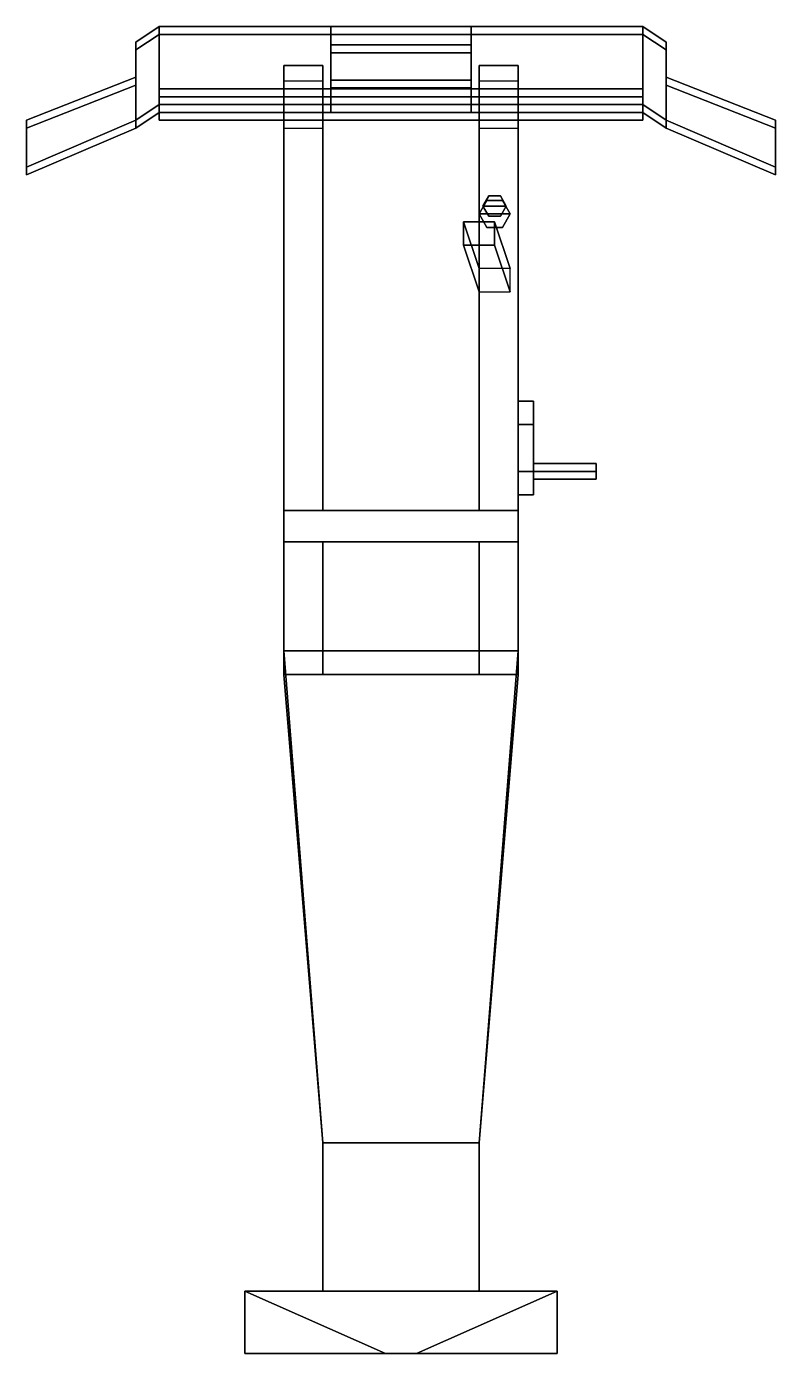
# Model space of a CAD drawing. Extents: x -0.48 to 0.48, y -1.61 to 0.09.
import ezdxf

# ---------------------------------------------------------------- set-up
doc = ezdxf.new("R2010")
doc.units = 0
doc.layers.get('0').update_dxf_attribs({"linetype": 'CONTINUOUS'})

msp = doc.modelspace()

# ---------------------------------------------------------------- linework, layer by layer
for points in [[(-0.31, -0.01, 1.02), (-0.31, 0.09, 0.13), (-0.34, 0.07, 0.13), (-0.34, -0.03, 1.02)], [(-0.31, 0.09, 0.13), (-0.31, 0.08, 0.13), (-0.34, 0.06, 0.13), (-0.34, 0.07, 0.13)], [(-0.09, -0.01, 1.02), (-0.09, 0.09, 0.13), (-0.31, 0.09, 0.13), (-0.31, -0.01, 1.02)], [(0.31, 0.09, 0.13), (0.31, 0.08, 0.13), (-0.31, 0.08, 0.13), (-0.31, 0.09, 0.13)], [(0.09, 0.0664, 0.34), (0.09, 0.09, 0.13), (-0.09, 0.09, 0.13), (-0.09, 0.0664, 0.34)], [(0.31, -0.01, 1.02), (0.31, 0.09, 0.13), (0.09, 0.09, 0.13), (0.09, -0.01, 1.02)], [(0.34, -0.03, 1.02), (0.34, 0.07, 0.13), (0.31, 0.09, 0.13), (0.31, -0.01, 1.02)], [(0.34, 0.07, 0.13), (0.34, 0.06, 0.13), (0.31, 0.08, 0.13), (0.31, 0.09, 0.13)], [(-0.34, -0.04, 1.02), (-0.34, 0.06, 0.13), (-0.31, 0.08, 0.13), (-0.31, -0.02, 1.02)], [(-0.34, 0.07, 0.13), (-0.34, 0.06, 0.13), (-0.34, 0.0151, 0.53), (-0.34, 0.0251, 0.53)], [(-0.31, -0.02, 1.02), (-0.31, 0.08, 0.13), (-0.09, 0.08, 0.13), (-0.09, -0.02, 1.02)], [(-0.09, 0.0564, 0.34), (-0.09, 0.08, 0.13), (0.09, 0.08, 0.13), (0.09, 0.0564, 0.34)], [(0.09, -0.02, 1.02), (0.09, 0.08, 0.13), (0.31, 0.08, 0.13), (0.31, -0.02, 1.02)], [(0.31, -0.02, 1.02), (0.31, 0.08, 0.13), (0.34, 0.06, 0.13), (0.34, -0.04, 1.02)], [(0.34, 0.0151, 0.53), (0.34, 0.06, 0.13), (0.34, 0.07, 0.13), (0.34, 0.0251, 0.53)], [(-0.09, 0.0115, 0.74), (-0.09, 0.0564, 0.34), (-0.09, 0.0664, 0.34), (-0.09, 0.0215, 0.74)], [(-0.09, 0.0664, 0.34), (-0.09, 0.0564, 0.34), (0.09, 0.0564, 0.34), (0.09, 0.0664, 0.34)], [(0.09, 0.0664, 0.34), (0.09, 0.0564, 0.34), (0.09, 0.0115, 0.74), (0.09, 0.0215, 0.74)], [(-0.15, 0.04, 0.2), (-0.15, -0.02, 0.16), (-0.15, -0.02, 0.27), (-0.15, 0.04, 0.27)], [(-0.1, 0.04, 0.2), (-0.1, -0.02, 0.16), (-0.15, -0.02, 0.16), (-0.15, 0.04, 0.2)], [(-0.1, 0.04, 0.27), (-0.1, 0.04, 0.2), (-0.15, 0.04, 0.2), (-0.15, 0.04, 0.27)], [(-0.15, 0.04, 0.27), (-0.15, -0.02, 0.27), (-0.1, -0.02, 0.27), (-0.1, 0.04, 0.27)], [(-0.1, -0.02, 0.27), (-0.1, -0.02, 0.16), (-0.1, 0.04, 0.2), (-0.1, 0.04, 0.27)], [(0.1, 0.04, 0.2), (0.1, -0.02, 0.16), (0.1, -0.02, 0.27), (0.1, 0.04, 0.27)], [(0.15, 0.04, 0.2), (0.15, -0.02, 0.16), (0.1, -0.02, 0.16), (0.1, 0.04, 0.2)], [(0.15, 0.04, 0.27), (0.15, 0.04, 0.2), (0.1, 0.04, 0.2), (0.1, 0.04, 0.27)], [(0.1, 0.04, 0.27), (0.1, -0.02, 0.27), (0.15, -0.02, 0.27), (0.15, 0.04, 0.27)], [(0.15, -0.02, 0.27), (0.15, -0.02, 0.16), (0.15, 0.04, 0.2), (0.15, 0.04, 0.27)], [(-0.34, -0.03, 1.02), (-0.34, 0.0251, 0.53), (-0.48, -0.03, 0.53), (-0.48, -0.09, 1.02)], [(-0.34, 0.0251, 0.53), (-0.34, 0.0151, 0.53), (-0.48, -0.04, 0.53), (-0.48, -0.03, 0.53)], [(-0.15, 0.02, 0.27), (-0.15, -0.04, 0.27), (-0.15, -0.02, 0.33), (-0.15, 0.01, 0.33)], [(-0.1, 0.01, 0.33), (-0.1, 0.02, 0.27), (-0.15, 0.02, 0.27), (-0.15, 0.01, 0.33)], [(-0.1, -0.02, 0.33), (-0.1, -0.04, 0.27), (-0.1, 0.02, 0.27), (-0.1, 0.01, 0.33)], [(0.09, -0.01, 1.02), (0.09, 0.0215, 0.74), (-0.09, 0.0215, 0.74), (-0.09, -0.01, 1.02)], [(0.09, 0.0215, 0.74), (0.09, 0.0115, 0.74), (-0.09, 0.0115, 0.74), (-0.09, 0.0215, 0.74)], [(0.1, 0.02, 0.27), (0.1, -0.04, 0.27), (0.1, -0.02, 0.33), (0.1, 0.01, 0.33)], [(0.15, 0.01, 0.33), (0.15, 0.02, 0.27), (0.1, 0.02, 0.27), (0.1, 0.01, 0.33)], [(0.15, -0.02, 0.33), (0.15, -0.04, 0.27), (0.15, 0.02, 0.27), (0.15, 0.01, 0.33)], [(0.48, -0.09, 1.02), (0.48, -0.03, 0.53), (0.34, 0.0251, 0.53), (0.34, -0.03, 1.02)], [(0.48, -0.03, 0.53), (0.48, -0.04, 0.53), (0.34, 0.0151, 0.53), (0.34, 0.0251, 0.53)], [(-0.48, -0.1, 1.02), (-0.48, -0.04, 0.53), (-0.34, 0.0151, 0.53), (-0.34, -0.04, 1.02)], [(0.31, 0, 0.3173), (0.31, 0.01, 0.3), (-0.31, 0.01, 0.3), (-0.31, 0, 0.3173)], [(0.31, 0.01, 0.3), (0.31, 0, 0.2827), (-0.31, 0, 0.2827), (-0.31, 0.01, 0.3)], [(-0.31, -0.02, 0.3173), (-0.31, 0, 0.3173), (-0.31, 0.01, 0.3), (-0.31, -0.03, 0.3)], [(-0.31, -0.03, 0.3), (-0.31, 0.01, 0.3), (-0.31, 0, 0.2827), (-0.31, -0.02, 0.2827)], [(0.31, -0.02, 0.3173), (0.31, 0, 0.3173), (-0.31, 0, 0.3173), (-0.31, -0.02, 0.3173)], [(0.31, 0, 0.2827), (0.31, -0.02, 0.2827), (-0.31, -0.02, 0.2827), (-0.31, 0, 0.2827)], [(-0.15, 0.01, 0.33), (-0.15, -0.02, 0.33), (-0.1, -0.02, 0.33), (-0.1, 0.01, 0.33)], [(-0.09, -0.02, 1.02), (-0.09, 0.0115, 0.74), (0.09, 0.0115, 0.74), (0.09, -0.02, 1.02)], [(0.1, 0.01, 0.33), (0.1, -0.02, 0.33), (0.15, -0.02, 0.33), (0.15, 0.01, 0.33)], [(0.31, -0.03, 0.3), (0.31, 0.01, 0.3), (0.31, 0, 0.3173), (0.31, -0.02, 0.3173)], [(0.31, -0.02, 0.2827), (0.31, 0, 0.2827), (0.31, 0.01, 0.3), (0.31, -0.03, 0.3)], [(0.34, -0.04, 1.02), (0.34, 0.0151, 0.53), (0.48, -0.04, 0.53), (0.48, -0.1, 1.02)], [(-0.34, -0.03, 1.02), (-0.34, -0.04, 1.02), (-0.31, -0.02, 1.02), (-0.31, -0.01, 1.02)], [(-0.31, -0.01, 1.02), (-0.31, -0.02, 1.02), (0.31, -0.02, 1.02), (0.31, -0.01, 1.02)], [(0.31, -0.01, 1.02), (0.31, -0.02, 1.02), (0.34, -0.04, 1.02), (0.34, -0.03, 1.02)], [(-0.48, -0.03, 0.53), (-0.48, -0.04, 0.53), (-0.48, -0.1, 1.02), (-0.48, -0.09, 1.02)], [(-0.48, -0.09, 1.02), (-0.48, -0.1, 1.02), (-0.34, -0.04, 1.02), (-0.34, -0.03, 1.02)], [(0.31, -0.03, 0.3), (0.31, -0.02, 0.3173), (-0.31, -0.02, 0.3173), (-0.31, -0.03, 0.3)], [(0.31, -0.02, 0.2827), (0.31, -0.03, 0.3), (-0.31, -0.03, 0.3), (-0.31, -0.02, 0.2827)], [(-0.15, -0.02, 0.16), (-0.15, -0.53, 0.16), (-0.15, -0.53, 0.27), (-0.15, -0.02, 0.27)], [(-0.15, -0.02, 0.27), (-0.15, -0.53, 0.27), (-0.1, -0.53, 0.27), (-0.1, -0.02, 0.27)], [(-0.1, -0.02, 0.16), (-0.1, -0.53, 0.16), (-0.15, -0.53, 0.16), (-0.15, -0.02, 0.16)], [(-0.15, -0.02, 0.33), (-0.15, -0.04, 0.27), (-0.1, -0.04, 0.27), (-0.1, -0.02, 0.33)], [(-0.1, -0.53, 0.27), (-0.1, -0.53, 0.16), (-0.1, -0.02, 0.16), (-0.1, -0.02, 0.27)], [(0.1, -0.02, 0.16), (0.1, -0.53, 0.16), (0.1, -0.53, 0.27), (0.1, -0.02, 0.27)], [(0.1, -0.02, 0.27), (0.1, -0.53, 0.27), (0.15, -0.53, 0.27), (0.15, -0.02, 0.27)], [(0.15, -0.02, 0.16), (0.15, -0.53, 0.16), (0.1, -0.53, 0.16), (0.1, -0.02, 0.16)], [(0.1, -0.02, 0.33), (0.1, -0.04, 0.27), (0.15, -0.04, 0.27), (0.15, -0.02, 0.33)], [(0.15, -0.53, 0.27), (0.15, -0.53, 0.16), (0.15, -0.02, 0.16), (0.15, -0.02, 0.27)], [(0.34, -0.03, 1.02), (0.34, -0.04, 1.02), (0.48, -0.1, 1.02), (0.48, -0.09, 1.02)], [(0.48, -0.1, 1.02), (0.48, -0.04, 0.53), (0.48, -0.03, 0.53), (0.48, -0.09, 1.02)], [(0.11, -0.1327, 0.48), (0.1, -0.15, 0.48), (0.1, -0.15, 0.6), (0.11, -0.1327, 0.6)], [(0.1, -0.15, 0.6), (0.14, -0.15, 0.6), (0.13, -0.1327, 0.6), (0.11, -0.1327, 0.6)], [(0.14, -0.15, 0.48), (0.1, -0.15, 0.48), (0.11, -0.1327, 0.48), (0.13, -0.1327, 0.48)], [(0.1125, -0.127, 0.54), (0.105, -0.14, 0.54), (0.105, -0.14, 0.74), (0.1125, -0.127, 0.74)], [(0.105, -0.14, 0.74), (0.135, -0.14, 0.74), (0.1275, -0.127, 0.74), (0.1125, -0.127, 0.74)], [(0.135, -0.14, 0.54), (0.105, -0.14, 0.54), (0.1125, -0.127, 0.54), (0.1275, -0.127, 0.54)], [(0.13, -0.1327, 0.48), (0.11, -0.1327, 0.48), (0.11, -0.1327, 0.6), (0.13, -0.1327, 0.6)], [(0.1275, -0.127, 0.54), (0.1125, -0.127, 0.54), (0.1125, -0.127, 0.74), (0.1275, -0.127, 0.74)], [(0.135, -0.14, 0.54), (0.1275, -0.127, 0.54), (0.1275, -0.127, 0.74), (0.135, -0.14, 0.74)], [(0.14, -0.15, 0.48), (0.13, -0.1327, 0.48), (0.13, -0.1327, 0.6), (0.14, -0.15, 0.6)], [(0.1, -0.15, 0.48), (0.11, -0.1673, 0.48), (0.11, -0.1673, 0.6), (0.1, -0.15, 0.6)], [(0.11, -0.1673, 0.6), (0.13, -0.1673, 0.6), (0.14, -0.15, 0.6), (0.1, -0.15, 0.6)], [(0.105, -0.14, 0.54), (0.1125, -0.153, 0.6), (0.1125, -0.153, 0.74), (0.105, -0.14, 0.74)], [(0.1125, -0.153, 0.74), (0.1275, -0.153, 0.74), (0.135, -0.14, 0.74), (0.105, -0.14, 0.74)], [(0.1125, -0.153, 0.6), (0.1275, -0.153, 0.6), (0.1275, -0.153, 0.74), (0.1125, -0.153, 0.74)], [(0.1275, -0.153, 0.6), (0.135, -0.14, 0.54), (0.135, -0.14, 0.74), (0.1275, -0.153, 0.74)], [(0.13, -0.1673, 0.48), (0.14, -0.15, 0.48), (0.14, -0.15, 0.6), (0.13, -0.1673, 0.6)], [(0.08, -0.16, 0.35), (0.08, -0.19, 0.35), (0.08, -0.19, 0.54), (0.08, -0.16, 0.54)], [(0.12, -0.16, 0.54), (0.12, -0.16, 0.35), (0.08, -0.16, 0.35), (0.08, -0.16, 0.54)], [(0.08, -0.16, 0.54), (0.08, -0.19, 0.54), (0.12, -0.19, 0.54), (0.12, -0.16, 0.54)], [(0.12, -0.16, 0.35), (0.14, -0.22, 0.27), (0.1, -0.22, 0.27), (0.08, -0.16, 0.35)], [(0.1, -0.22, 0.27), (0.1, -0.25, 0.27), (0.08, -0.19, 0.35), (0.08, -0.16, 0.35)], [(0.11, -0.1673, 0.48), (0.13, -0.1673, 0.48), (0.13, -0.1673, 0.6), (0.11, -0.1673, 0.6)], [(0.12, -0.19, 0.54), (0.12, -0.19, 0.35), (0.12, -0.16, 0.35), (0.12, -0.16, 0.54)], [(0.12, -0.19, 0.35), (0.14, -0.25, 0.27), (0.14, -0.22, 0.27), (0.12, -0.16, 0.35)], [(0.08, -0.19, 0.54), (0.08, -0.19, 0.35), (0.12, -0.19, 0.35), (0.12, -0.19, 0.54)], [(0.08, -0.19, 0.35), (0.1, -0.25, 0.27), (0.14, -0.25, 0.27), (0.12, -0.19, 0.35)], [(0.15, -0.39, 0.26), (0.15, -0.42, 0.312), (0.17, -0.42, 0.312), (0.17, -0.39, 0.26)], [(0.15, -0.42, 0.208), (0.15, -0.39, 0.26), (0.17, -0.39, 0.26), (0.17, -0.42, 0.208)], [(0.17, -0.42, 0.312), (0.17, -0.48, 0.312), (0.17, -0.51, 0.26), (0.17, -0.39, 0.26)], [(0.17, -0.39, 0.26), (0.17, -0.51, 0.26), (0.17, -0.48, 0.208), (0.17, -0.42, 0.208)], [(0.15, -0.42, 0.312), (0.15, -0.48, 0.312), (0.17, -0.48, 0.312), (0.17, -0.42, 0.312)], [(0.15, -0.48, 0.208), (0.15, -0.42, 0.208), (0.17, -0.42, 0.208), (0.17, -0.48, 0.208)], [(0.17, -0.47, 0.23), (0.17, -0.48, 0.24), (0.25, -0.48, 0.24), (0.25, -0.47, 0.23)], [(0.17, -0.48, 0.22), (0.17, -0.47, 0.23), (0.25, -0.47, 0.23), (0.25, -0.48, 0.22)], [(0.25, -0.48, 0.24), (0.25, -0.49, 0.23), (0.25, -0.48, 0.22), (0.25, -0.47, 0.23)], [(0.15, -0.48, 0.312), (0.15, -0.51, 0.26), (0.17, -0.51, 0.26), (0.17, -0.48, 0.312)], [(0.15, -0.51, 0.26), (0.15, -0.48, 0.208), (0.17, -0.48, 0.208), (0.17, -0.51, 0.26)], [(0.17, -0.48, 0.24), (0.17, -0.49, 0.23), (0.25, -0.49, 0.23), (0.25, -0.48, 0.24)], [(0.17, -0.49, 0.23), (0.17, -0.48, 0.22), (0.25, -0.48, 0.22), (0.25, -0.49, 0.23)], [(-0.15, -0.53, 0.16), (-0.15, -0.57, 0.16), (-0.15, -0.57, 0.27), (-0.15, -0.53, 0.27)], [(-0.15, -0.53, 0.27), (-0.15, -0.57, 0.27), (0.15, -0.57, 0.27), (0.15, -0.53, 0.27)], [(0.15, -0.53, 0.16), (0.15, -0.57, 0.16), (-0.15, -0.57, 0.16), (-0.15, -0.53, 0.16)], [(0.1, -0.53, 0.27), (0.1, -0.53, 0.16), (-0.1, -0.53, 0.16), (-0.1, -0.53, 0.27)], [(0.15, -0.57, 0.27), (0.15, -0.57, 0.16), (0.15, -0.53, 0.16), (0.15, -0.53, 0.27)], [(-0.15, -0.57, 0.16), (-0.15, -0.71, 0.16), (-0.15, -0.74, 0.27), (-0.15, -0.57, 0.27)], [(-0.1, -0.57, 0.16), (-0.1, -0.71, 0.16), (-0.15, -0.71, 0.16), (-0.15, -0.57, 0.16)], [(-0.15, -0.57, 0.27), (-0.15, -0.74, 0.27), (-0.1, -0.74, 0.27), (-0.1, -0.57, 0.27)], [(-0.1, -0.57, 0.27), (-0.1, -0.57, 0.16), (0.1, -0.57, 0.16), (0.1, -0.57, 0.27)], [(-0.1, -0.74, 0.27), (-0.1, -0.71, 0.16), (-0.1, -0.57, 0.16), (-0.1, -0.57, 0.27)], [(0.1, -0.57, 0.27), (0.1, -0.74, 0.27), (0.15, -0.74, 0.27), (0.15, -0.57, 0.27)], [(0.1, -0.57, 0.16), (0.1, -0.71, 0.16), (0.1, -0.74, 0.27), (0.1, -0.57, 0.27)], [(0.15, -0.57, 0.16), (0.15, -0.71, 0.16), (0.1, -0.71, 0.16), (0.1, -0.57, 0.16)], [(0.15, -0.74, 0.27), (0.15, -0.71, 0.16), (0.15, -0.57, 0.16), (0.15, -0.57, 0.27)], [(-0.15, -0.71, 0.16), (-0.1, -1.34), (-0.1, -1.34, 0.06), (-0.15, -0.74, 0.27)], [(0.15, -0.71, 0.16), (0.1, -1.34), (-0.1, -1.34), (-0.15, -0.71, 0.16)], [(0.1, -0.74, 0.27), (0.1, -0.71, 0.16), (-0.1, -0.71, 0.16), (-0.1, -0.74, 0.27)], [(0.1, -1.34, 0.06), (0.1, -1.34), (0.15, -0.71, 0.16), (0.15, -0.74, 0.27)], [(-0.15, -0.74, 0.27), (-0.1, -1.34, 0.06), (0.1, -1.34, 0.06), (0.15, -0.74, 0.27)], [(0.1, -1.34), (0.1, -1.53), (-0.1, -1.53), (-0.1, -1.34)], [(-0.1, -1.34), (-0.1, -1.53), (-0.1, -1.53, 0.06), (-0.1, -1.34, 0.06)], [(-0.1, -1.34, 0.06), (-0.1, -1.53, 0.06), (0.1, -1.53, 0.06), (0.1, -1.34, 0.06)], [(0.1, -1.53, 0.06), (0.1, -1.53), (0.1, -1.34), (0.1, -1.34, 0.06)], [(0.2, -1.53, 0.05), (0.2, -1.61, 0.06), (-0.2, -1.61, 0.06), (-0.2, -1.53, 0.05)], [(-0.2, -1.53, 0.05), (-0.2, -1.61, 0.06), (0.2, -1.61, 0.06), (0.2, -1.53, 0.05)], [(0.2, -1.53, -0.03), (0.2, -1.53, 0.05), (-0.2, -1.53, 0.05), (-0.2, -1.53, -0.03)], [(-0.2, -1.53, -0.03), (-0.2, -1.53, 0.05), (0.2, -1.53, 0.05), (0.2, -1.53, -0.03)], [(-0.02, -1.61, -0.1), (-0.2, -1.53, -0.03), (0.2, -1.53, -0.03), (0.02, -1.61, -0.1)], [(0.02, -1.61, -0.1), (0.2, -1.53, -0.03), (-0.2, -1.53, -0.03), (-0.02, -1.61, -0.1)], [(-0.1, -1.53, 0.06), (-0.1, -1.53), (0.1, -1.53), (0.1, -1.53, 0.06)]]:
    msp.add_3dface(points)

doc.saveas('drawing.dxf')
